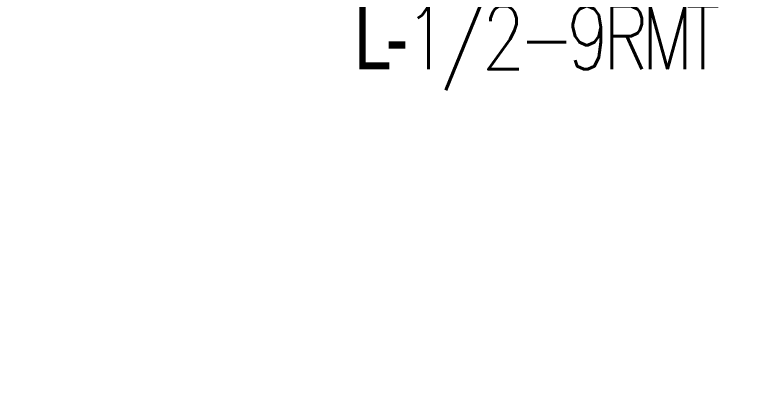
# Model space of a CAD drawing. Header units: millimetres. Extents: x 148480 to 578986, y 39883 to 155062.
# Drawn here: x 239226 to 241583, y 86727 to 87929 of the extents above; entities that cross this region are included whole.
import ezdxf

# ---------------------------------------------------------------- set-up
doc = ezdxf.new("R2010")
doc.units = ezdxf.units.MM
doc.linetypes.add('HIDDEN', pattern=[0.375, 0.25, -0.125])
for name, color, linetype in [('Flooring', 44, 'Continuous'), ('Layer4', 6, 'Continuous'), ('M-HVAC-TEXT', 7, 'Continuous')]:
    doc.layers.add(name, color=color, linetype=linetype)
doc.styles.add('romans', font='stylu.ttf', dxfattribs={"height": 125})

# ---------------------------------------------------------------- blocks, each defined once
blk = doc.blocks.new('GFC1')
at = {"layer": 'Flooring', "color": 8, "linetype": 'HIDDEN', "ltscale": 1500}
for centre, radius, start, end in [((300007.7, 78255.1), 12777.8, 229.90697, 79.60318), ((312848.3, 80077), 9598.5, 16.54068, 121.95899)]:
    blk.add_arc(centre, radius, start, end, dxfattribs=at)

msp = doc.modelspace()

# ---------------------------------------------------------------- block references
at = {"layer": 'Layer4', "linetype": 'Continuous', "rotation": 360}
msp.add_blockref('GFC1', (-72632.4, -986), dxfattribs=at)

# ---------------------------------------------------------------- next in the draw order: texts
at = {"layer": 'M-HVAC-TEXT', "insert": (241991.1, 87689, 0.9), "char_height": 200, "width": 1688.764, "attachment_point": 9, "style": 'romans', "bg_fill": 2}
msp.add_mtext('\\pxql;{\\W0.8;\\T0.8;\\C6;S-1 1/8-9RMT\\P\\pt1;L-\\Fromans.shx|c1;1/2-9RMT}', dxfattribs=at)

doc.saveas('drawing.dxf')
